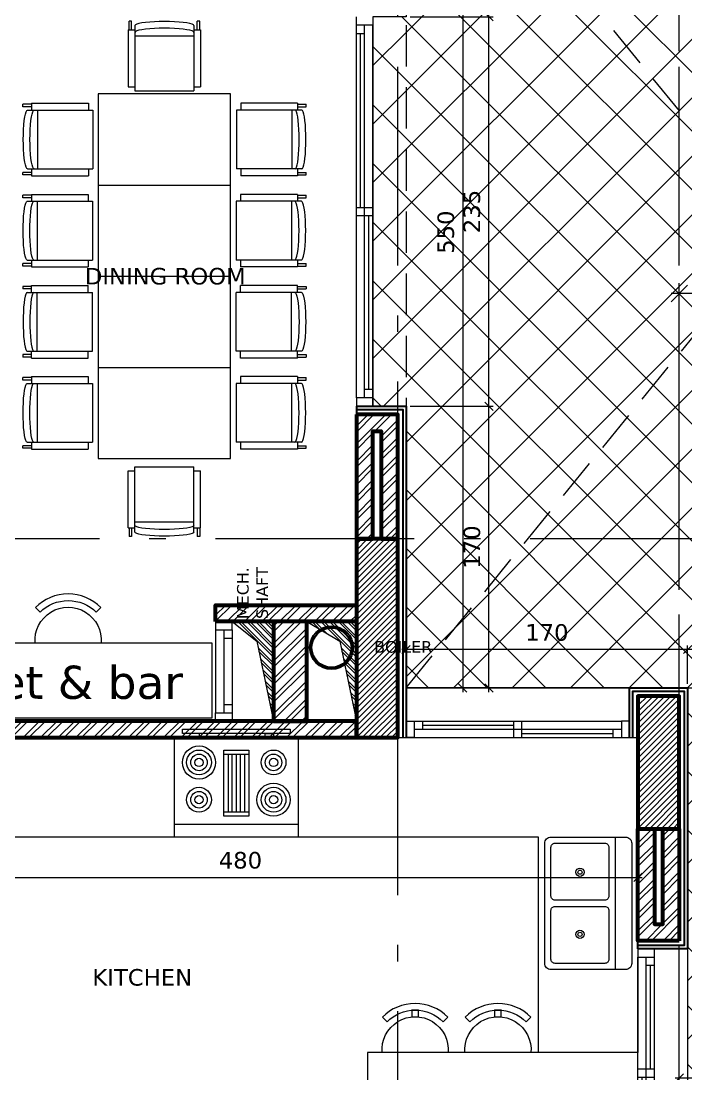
# Model space of a CAD drawing. Header units: inches. Extents: x -48 to 777, y -156 to 510.
# Drawn here: x 504.15 to 508.17, y 145.33 to 151.68 of the extents above; entities that cross this region are included whole.
import ezdxf

# ---------------------------------------------------------------- set-up
doc = ezdxf.new("R2010")
doc.units = ezdxf.units.IN
doc.header["$MEASUREMENT"] = 0
doc.set_wipeout_variables(frame=1)
doc.linetypes.add('ACAD_ISO10W100', pattern=[18, 12, -3, 0, -3])
doc.linetypes.add('HIDDEN', pattern=[0.375, 0.25, -0.125])
doc.layers.get('Defpoints').update_dxf_attribs({"lineweight": 5})
for name, color, linetype, lineweight in [('A-AXIS ST', 251, 'ACAD_ISO10W100', 5), ('A-DIM', 9, 'Continuous', 5), ('A-FURN1', 211, 'Continuous', 15), ('A-HIDDEN', 254, 'HIDDEN', 5), ('A-LEVELS', 139, 'Continuous', 20), ('A-LIMIT LOT', 235, 'ACAD_ISO10W100', 20), ('A-PILLARS', 1, 'Continuous', 60), ('A-SANITARY', 120, 'Continuous', 5), ('A-TEXT', 50, 'Continuous', 15), ('A-TILING1', 43, 'Continuous', 9), ('A-WALLS', 7, 'Continuous', 60), ('A-WINDOWS', 4, 'Continuous', 20), ('C-METAL', 190, 'Continuous', 30), ('C-STONE', 42, 'Continuous', 30), ('D-STONE', 52, 'Continuous', 20), ('H-GRASS', 100, 'Continuous', 5), ('H-OTHERS', 189, 'Continuous', 5), ('H-PILLARS', 61, 'Continuous', 5), ('H-TILING', 54, 'Continuous', 5), ('H-WALLS', 51, 'Continuous', 5)]:
    doc.layers.add(name, color=color, linetype=linetype, lineweight=lineweight)
doc.layers.add('pts pc', color=7, linetype='Continuous')
doc.styles.add('2mm', font='simplex.shx', dxfattribs={"height": 0.5})
doc.styles.add('ROMAND', font='verdana.ttf')
doc.dimstyles.new('M-1.100', dxfattribs={"dimtxt": 0.2, "dimasz": 0.1, "dimexe": 0.05, "dimexo": 0.05, "dimgap": 0.1, "dimtad": 1, "dimlfac": 100, "dimrnd": 0.5, "dimzin": 9, "dimdsep": 46, "dimtxsty": 'ROMAND', "dimblk": 'OBLIQUE', "dimcen": 1, "dimdle": 0.05, "dimclrd": 256, "dimclre": 256, "dimclrt": 2, "dimadec": 0, "dimazin": 0, "dimtfac": 0.666667, "dimtmove": 2, "dimatfit": 3, "dimfxl": 0.04, "dimtolj": 1, "dimtzin": 5, "dimlwd": -1, "dimlwe": -1, "dimarcsym": 0})
doc.dimstyles.new('M-1.50', dxfattribs={"dimtxt": 0.1, "dimasz": 0.05, "dimexe": 0.025, "dimexo": 0.025, "dimgap": 0.05, "dimtad": 1, "dimlfac": 100, "dimrnd": 0.5, "dimzin": 9, "dimdsep": 46, "dimtxsty": 'ROMAND', "dimblk": 'OBLIQUE', "dimcen": 1, "dimdle": 0.025, "dimclrd": 256, "dimclre": 256, "dimclrt": 2, "dimadec": 0, "dimazin": 0, "dimtfac": 0.666667, "dimtmove": 2, "dimatfit": 3, "dimfxl": 0.04, "dimtolj": 1, "dimtzin": 5, "dimlwd": -1, "dimlwe": -1, "dimarcsym": 0})

# ---------------------------------------------------------------- blocks, each defined once
blk = doc.blocks.new('*U537')
for p, q in [((50, 100), (1300, 100)), ((100, 100), (100, 50)), ((100, 75), (650, 75)), ((650, 0), (650, 100)), ((700, 0), (700, 100)), ((50, 50), (1300, 50)), ((50, 0), (1300, 0)), ((700, 25), (1250, 25)), ((1250, 0), (1250, 50))]:
    blk.add_line(p, q)
for points in [[(0, 100), (50, 100), (50, 0), (0, 0)], [(1350, 100), (1300, 100), (1300, 0), (1350, 0)]]:
    blk.add_lwpolyline(points)
blk = doc.blocks.new('_Oblique')
at = {"color": 0, "linetype": 'ByBlock', "lineweight": -2}
blk.add_line((-0.5, -0.5), (0.5, 0.5), dxfattribs=at)
blk = doc.blocks.new('*D7')
at = {"layer": 'A-DIM', "transparency": 16777216}
for p, q in [((332.5563, 67.8908), (332.1191, 67.8908)), ((332.1441, 67.9158), (332.1441, 63.3658)), ((332.5563, 63.3908), (332.1191, 63.3908))]:
    blk.add_line(p, q, dxfattribs=at)
at = {"layer": 'Defpoints', "color": 0, "transparency": 16777216}
for p in [(332.5813, 67.8908), (332.1441, 63.3908), (332.5813, 63.3908)]:
    blk.add_point(p, dxfattribs=at)
at = {"layer": 'A-DIM', "transparency": 16777216, "xscale": 0.05, "yscale": 0.05, "zscale": 0.05}
for p, rotation in [((332.1441, 67.8908), 90), ((332.1441, 63.3908), 270)]:
    blk.add_blockref('_Oblique', p, dxfattribs=dict(at, rotation=rotation))
at = {"layer": 'A-DIM', "color": 2, "transparency": 16777216, "insert": (332.0421, 65.6408), "char_height": 0.1, "attachment_point": 5, "rotation": 90, "style": 'ROMAND'}
blk.add_mtext('\\A1;450', dxfattribs=at)
blk = doc.blocks.new('*D8')
at = {"layer": 'A-DIM', "transparency": 16777216}
for p, q in [((327.0813, 67.8658), (327.0813, 67.5233)), ((332.5813, 67.8658), (332.5813, 67.5233)), ((332.6063, 67.5483), (327.0563, 67.5483))]:
    blk.add_line(p, q, dxfattribs=at)
at = {"layer": 'Defpoints', "color": 0, "transparency": 16777216}
for p in [(327.0813, 67.8908), (332.5813, 67.8908), (327.0813, 67.5483)]:
    blk.add_point(p, dxfattribs=at)
at = {"layer": 'A-DIM', "transparency": 16777216, "xscale": 0.05, "yscale": 0.05, "zscale": 0.05, "rotation": 180}
blk.add_blockref('_Oblique', (327.0813, 67.5483), dxfattribs=at)
at = {"layer": 'A-DIM', "transparency": 16777216, "xscale": 0.05, "yscale": 0.05, "zscale": 0.05}
blk.add_blockref('_Oblique', (332.5813, 67.5483), dxfattribs=at)
at = {"layer": 'A-DIM', "color": 2, "transparency": 16777216, "insert": (329.8313, 67.6503), "char_height": 0.1, "attachment_point": 5, "style": 'ROMAND'}
blk.add_mtext('\\A1;550', dxfattribs=at)
blk = doc.blocks.new('*U29')
for p, q in [((50, 100), (2300, 100)), ((100, 100), (100, 50)), ((100, 75), (1150, 75)), ((1150, 0), (1150, 100)), ((1200, 0), (1200, 100)), ((50, 50), (2300, 50)), ((50, 0), (2300, 0)), ((1200, 25), (2250, 25)), ((2250, 0), (2250, 50))]:
    blk.add_line(p, q)
for points in [[(0, 100), (50, 100), (50, 0), (0, 0)], [(2350, 100), (2300, 100), (2300, 0), (2350, 0)]]:
    blk.add_lwpolyline(points)
blk = doc.blocks.new('*U25')
for p, q in [((50, 100), (1450, 100)), ((100, 100), (100, 50)), ((100, 75), (725, 75)), ((725, 0), (725, 100)), ((775, 0), (775, 100)), ((50, 50), (1450, 50)), ((50, 0), (1450, 0)), ((775, 25), (1400, 25)), ((1400, 0), (1400, 50))]:
    blk.add_line(p, q)
for points in [[(0, 100), (50, 100), (50, 0), (0, 0)], [(1500, 100), (1450, 100), (1450, 0), (1500, 0)]]:
    blk.add_lwpolyline(points)
blk = doc.blocks.new('thnyfujgfdfd')
for p, q in [((620.6871, 375.6945), (620.6871, 375.7541)), ((620.6871, 375.7541), (620.7048, 375.7541)), ((620.7048, 375.6945), (620.7048, 375.7541)), ((621.1577, 375.6945), (621.1577, 375.7541)), ((621.1577, 375.7541), (621.1753, 375.7541)), ((621.1753, 375.6945), (621.1753, 375.7541)), ((620.6812, 375.6945), (620.6812, 375.3017)), ((620.7283, 375.6945), (620.6812, 375.6945)), ((620.7283, 375.723), (620.7314, 375.7279)), ((620.7283, 375.723), (620.7283, 375.2724)), ((620.7283, 375.6767), (620.7314, 375.6817)), ((620.7314, 375.7279), (620.7405, 375.7327)), ((620.7314, 375.6817), (620.7405, 375.6865)), ((620.7405, 375.7327), (620.7555, 375.7373)), ((620.7405, 375.6865), (620.7555, 375.691)), ((620.7555, 375.7373), (620.7758, 375.7413)), ((620.7555, 375.691), (620.7758, 375.6951)), ((620.7758, 375.7413), (620.8008, 375.7449)), ((620.7758, 375.6951), (620.8008, 375.6986)), ((620.8008, 375.7449), (620.8298, 375.7477)), ((620.8008, 375.6986), (620.8298, 375.7014)), ((620.8298, 375.7477), (620.8618, 375.7498)), ((620.8298, 375.7014), (620.8618, 375.7035)), ((620.8618, 375.7498), (620.896, 375.7511)), ((620.8618, 375.7035), (620.896, 375.7048)), ((620.896, 375.7511), (620.9312, 375.7515)), ((620.896, 375.7048), (620.9312, 375.7053)), ((620.9312, 375.7515), (620.9665, 375.7511)), ((620.9312, 375.7053), (620.9665, 375.7048)), ((620.9665, 375.7511), (621.0006, 375.7498)), ((620.9665, 375.7048), (621.0006, 375.7035)), ((621.0006, 375.7498), (621.0327, 375.7477)), ((621.0006, 375.7035), (621.0327, 375.7014)), ((621.0327, 375.7477), (621.0617, 375.7449)), ((621.0327, 375.7014), (621.0617, 375.6986)), ((621.0617, 375.7449), (621.0867, 375.7413)), ((621.0617, 375.6986), (621.0867, 375.6951)), ((621.0867, 375.7413), (621.107, 375.7373)), ((621.0867, 375.6951), (621.107, 375.691)), ((621.107, 375.7373), (621.1219, 375.7327)), ((621.107, 375.691), (621.1219, 375.6865)), ((621.1219, 375.7327), (621.1311, 375.7279)), ((621.1219, 375.6865), (621.1311, 375.6817)), ((621.1311, 375.7279), (621.1342, 375.723)), ((621.1311, 375.6817), (621.1342, 375.6767)), ((621.1342, 375.723), (621.1342, 375.2724)), ((621.1812, 375.6945), (621.1342, 375.6945)), ((621.1812, 375.6945), (621.1812, 375.3017)), ((621.1342, 375.6533), (620.7283, 375.6533)), ((620.7283, 375.3017), (620.6812, 375.3017)), ((621.1342, 375.2724), (620.7283, 375.2724)), ((621.1812, 375.3017), (621.1342, 375.3017))]:
    blk.add_line(p, q)
blk = doc.blocks.new('dining 2')
at = {"layer": 'A-FURN1'}
for p, q in [((548.7517, 324.7924), (548.7517, 323.9924)), ((549.3017, 324.7924), (549.3017, 323.9924)), ((549.8517, 324.7913), (549.8517, 323.9913))]:
    blk.add_line(p, q, dxfattribs=at)
blk.add_lwpolyline([(548.2017, 323.9924), (550.4017, 323.9924), (550.4017, 324.7924), (548.2017, 324.7924)], close=True, dxfattribs=at)
at = {"layer": 'A-FURN1', "extrusion": (0, 0, -1)}
for p, xscale, yscale, zscale, rotation in [((-5.1619, -3.537), -0.875000000495533, 0.875000000495533, 0.875000000495533, 7.09352576677702e-10), ((-1092.3415, -3.537), 0.875000000495533, 0.875000000495533, 0.875000000495533, 7.093909161536228e-10), ((-6.2619, -3.537), -0.875000000495533, 0.875000000495533, 0.875000000495533, 7.09352576677702e-10), ((-876.5151, -218.9224), -0.8750000004955332, 0.8750000004955332, 0.8750000004955332, 270.0000000007093), ((-222.0563, -218.9224), 0.8750000004955332, 0.8750000004955332, 0.8750000004955332, 90.00000000070933), ((-5.1619, 652.3218), 0.875000000495533, 0.875000000495533, 0.875000000495533, 180.0000000007093), ((-1092.3415, 652.3218), -0.875000000495533, 0.875000000495533, 0.875000000495533, 180.0000000007092), ((-6.2619, 652.3218), 0.875000000495533, 0.875000000495533, 0.875000000495533, 180.0000000007093), ((-6.8119, 652.3206), 0.875000000495533, 0.875000000495533, 0.875000000495533, 180.0000000007093)]:
    blk.add_blockref('thnyfujgfdfd', p, dxfattribs=dict(at, xscale=xscale, yscale=yscale, zscale=zscale, rotation=rotation))
at = {"layer": 'A-FURN1', "extrusion": (0, 0, -1), "xscale": -0.875000000495533, "yscale": 0.875000000495533, "zscale": 0.875000000495533}
blk.add_blockref('thnyfujgfdfd', (-6.8119, -3.5381), dxfattribs=at)
blk = doc.blocks.new('gchxfd')
blk.add_line((330.5257, -18.6103), (330.5257, -17.8103))
for points in [[(330.4632, -18.6103, -0.414214), (330.4257, -18.5728), (330.4257, -17.8478, -0.414214), (330.4632, -17.8103), (330.9132, -17.8103, -0.414214), (330.9507, -17.8478), (330.9507, -18.5728, -0.414214), (330.9132, -18.6103)], [(330.5882, -18.1916, -0.414214), (330.5632, -18.1666), (330.5632, -17.8728, -0.414214), (330.5882, -17.8478), (330.8882, -17.8478, -0.414214), (330.9132, -17.8728), (330.9132, -18.1666, -0.414214), (330.8882, -18.1916)], [(330.7132, -18.0228, -1), (330.7632, -18.0228, -1)], [(330.7257, -18.0228, -1), (330.7507, -18.0228, -1)], [(330.5882, -18.5728, -0.414214), (330.5632, -18.5478), (330.5632, -18.2541, -0.414214), (330.5882, -18.2291), (330.8882, -18.2291, -0.414214), (330.9132, -18.2541), (330.9132, -18.5478, -0.414214), (330.8882, -18.5728)], [(330.7132, -18.3978, -1), (330.7632, -18.3978, -1)], [(330.7257, -18.3978, -1), (330.7507, -18.3978, -1)]]:
    blk.add_lwpolyline(points, format="xyb", close=True)
blk = doc.blocks.new('dgfbd')
for p, q in [((329.9043, -20.2022), (329.9043, -19.4522)), ((329.9543, -19.9022), (329.9543, -19.7522)), ((329.9543, -19.7522), (330.3543, -19.7522)), ((329.9793, -19.9022), (329.9793, -19.7522)), ((330.3293, -19.7522), (330.3293, -19.9022)), ((330.3543, -19.7522), (330.3543, -19.9022)), ((330.3293, -19.7772), (329.9793, -19.7772)), ((329.9793, -19.8022), (330.3293, -19.8022)), ((330.3293, -19.8272), (329.9793, -19.8272)), ((329.9793, -19.8522), (330.3293, -19.8522)), ((330.3293, -19.8772), (329.9793, -19.8772)), ((330.3543, -19.9022), (329.9543, -19.9022))]:
    blk.add_line(p, q)
for points in [[(330.4293, -19.4522), (329.8293, -19.4522), (329.8293, -20.2022), (330.4293, -20.2022)], [(330.4543, -19.5022), (330.4793, -19.5022), (330.4793, -20.1522), (330.4543, -20.1522)], [(330.4293, -19.6522), (330.4543, -19.6522), (330.4543, -19.6022), (330.4293, -19.6022)], [(330.4293, -20.0022), (330.4543, -20.0022), (330.4543, -20.0522), (330.4293, -20.0522)]]:
    blk.add_lwpolyline(points, close=True)
for centre, radius in [((330.2793, -19.6022), 0.1), ((330.0543, -19.6022), 0.075), ((330.0543, -19.6022), 0.05), ((330.2793, -19.6022), 0.075), ((330.2793, -19.6022), 0.05), ((330.0543, -19.6022), 0.025), ((330.2793, -19.6022), 0.025), ((330.0543, -20.0522), 0.1), ((330.0543, -20.0522), 0.075), ((330.0543, -20.0522), 0.05), ((330.2793, -20.0522), 0.075), ((330.2793, -20.0522), 0.05), ((330.0543, -20.0522), 0.025), ((330.2793, -20.0522), 0.025)]:
    blk.add_circle(centre, radius)
blk = doc.blocks.new('*U1164')
for p, q in [((50, 100), (550, 100)), ((50, 50), (550, 50)), ((50, 0), (550, 0)), ((500, 50), (500, 0))]:
    blk.add_line(p, q)
for points in [[(0, 100), (50, 100), (50, 0), (0, 0)], [(600, 100), (550, 100), (550, 0), (600, 0)], [(100, 50), (100, 0)]]:
    blk.add_lwpolyline(points)
blk = doc.blocks.new('AXIS')
at = {"layer": 'A-AXIS ST', "ltscale": 0.1}
for p, q in [((649.91853, 296.91777), (649.91853, 336.01919)), ((651.61853, 296.91777), (651.61853, 336.01919)), ((657.61853, 323.76934), (627.81853, 323.76934))]:
    blk.add_line(p, q, dxfattribs=at)
blk = doc.blocks.new('*D190')
at = {"layer": 'A-DIM', "transparency": 16777216}
blk.add_line((503.0518, 146.5149), (507.9018, 146.5149), dxfattribs=at)
at = {"layer": 'Defpoints', "color": 0, "transparency": 16777216}
for p in [(503.0768, 146.5149), (507.8768, 146.5149), (507.8768, 146.5149)]:
    blk.add_point(p, dxfattribs=at)
at = {"layer": 'A-DIM', "transparency": 16777216, "xscale": 0.05, "yscale": 0.05, "zscale": 0.05, "rotation": 180}
blk.add_blockref('_Oblique', (503.0768, 146.5149), dxfattribs=at)
at = {"layer": 'A-DIM', "transparency": 16777216, "xscale": 0.05, "yscale": 0.05, "zscale": 0.05}
blk.add_blockref('_Oblique', (507.8768, 146.5149), dxfattribs=at)
at = {"layer": 'A-DIM', "color": 2, "transparency": 16777216, "insert": (505.4768, 146.6172), "char_height": 0.1, "attachment_point": 5, "style": 'ROMAND'}
blk.add_mtext('\\A1;480', dxfattribs=at)
blk = doc.blocks.new('*D382')
at = {"layer": 'A-DIM', "transparency": 16777216}
for p, q in [((508.2018, 147.8902), (506.4518, 147.8902)), ((506.4768, 147.6836), (506.4768, 147.9152)), ((508.1768, 147.6836), (508.1768, 147.9152))]:
    blk.add_line(p, q, dxfattribs=at)
at = {"layer": 'Defpoints', "color": 0, "transparency": 16777216}
for p in [(506.4768, 147.8902), (506.4768, 147.6586), (508.1768, 147.6586)]:
    blk.add_point(p, dxfattribs=at)
at = {"layer": 'A-DIM', "transparency": 16777216, "xscale": 0.05, "yscale": 0.05, "zscale": 0.05, "rotation": 180}
blk.add_blockref('_Oblique', (506.4768, 147.8902), dxfattribs=at)
at = {"layer": 'A-DIM', "transparency": 16777216, "xscale": 0.05, "yscale": 0.05, "zscale": 0.05}
blk.add_blockref('_Oblique', (508.1768, 147.8902), dxfattribs=at)
at = {"layer": 'A-DIM', "color": 2, "transparency": 16777216, "insert": (507.3268, 147.9922), "char_height": 0.1, "attachment_point": 5, "style": 'ROMAND'}
blk.add_mtext('\\A1;170', dxfattribs=at)
blk = doc.blocks.new('*D383')
at = {"layer": 'A-DIM', "transparency": 16777216}
for p, q in [((506.5018, 149.3585), (507.0018, 149.3585)), ((506.9768, 147.6336), (506.9768, 149.3835)), ((506.5018, 147.6586), (507.0018, 147.6586))]:
    blk.add_line(p, q, dxfattribs=at)
at = {"layer": 'Defpoints', "color": 0, "transparency": 16777216}
for p in [(506.4768, 149.3585), (506.9768, 149.3585), (506.4768, 147.6586)]:
    blk.add_point(p, dxfattribs=at)
at = {"layer": 'A-DIM', "transparency": 16777216, "xscale": 0.05, "yscale": 0.05, "zscale": 0.05}
for p, rotation in [((506.9768, 149.3585), 90), ((506.9768, 147.6586), 270)]:
    blk.add_blockref('_Oblique', p, dxfattribs=dict(at, rotation=rotation))
at = {"layer": 'A-DIM', "color": 2, "transparency": 16777216, "insert": (506.8747, 148.5085), "char_height": 0.1, "attachment_point": 5, "rotation": 90, "style": 'ROMAND'}
blk.add_mtext('\\A1;170', dxfattribs=at)
blk = doc.blocks.new('*D384')
at = {"layer": 'A-DIM', "transparency": 16777216}
for p, q in [((506.5018, 151.7085), (507.0018, 151.7085)), ((506.9768, 149.3335), (506.9768, 151.7335)), ((506.5018, 149.3585), (507.0018, 149.3585))]:
    blk.add_line(p, q, dxfattribs=at)
at = {"layer": 'Defpoints', "color": 0, "transparency": 16777216}
for p in [(506.4768, 151.7085), (506.9768, 151.7085), (506.4768, 149.3585)]:
    blk.add_point(p, dxfattribs=at)
at = {"layer": 'A-DIM', "transparency": 16777216, "xscale": 0.05, "yscale": 0.05, "zscale": 0.05}
for p, rotation in [((506.9768, 151.7085), 90), ((506.9768, 149.3585), 270)]:
    blk.add_blockref('_Oblique', p, dxfattribs=dict(at, rotation=rotation))
at = {"layer": 'A-DIM', "color": 2, "transparency": 16777216, "insert": (506.8747, 150.5335), "char_height": 0.1, "attachment_point": 5, "rotation": 90, "style": 'ROMAND'}
blk.add_mtext('\\A1;235', dxfattribs=at)
blk = doc.blocks.new('*D389')
at = {"layer": 'A-DIM', "transparency": 16777216}
for p, q in [((508.1268, 145.1242), (508.1268, 145.3284)), ((511.1268, 145.1242), (511.1268, 145.3284)), ((511.1518, 145.3034), (508.1018, 145.3034))]:
    blk.add_line(p, q, dxfattribs=at)
at = {"layer": 'Defpoints', "color": 0, "transparency": 16777216}
for p in [(508.1268, 145.3034), (508.1268, 145.0992), (511.1268, 145.0992)]:
    blk.add_point(p, dxfattribs=at)
at = {"layer": 'A-DIM', "transparency": 16777216, "xscale": 0.05, "yscale": 0.05, "zscale": 0.05, "rotation": 180}
blk.add_blockref('_Oblique', (508.1268, 145.3034), dxfattribs=at)
at = {"layer": 'A-DIM', "transparency": 16777216, "xscale": 0.05, "yscale": 0.05, "zscale": 0.05}
blk.add_blockref('_Oblique', (511.1268, 145.3034), dxfattribs=at)
at = {"layer": 'A-DIM', "color": 2, "transparency": 16777216, "insert": (509.6268, 145.4055), "char_height": 0.1, "attachment_point": 5, "style": 'ROMAND'}
blk.add_mtext('\\A1;300', dxfattribs=at)
blk = doc.blocks.new('*D974')
at = {"layer": 'A-DIM', "transparency": 16777216}
for p, q in [((-315972.3204, -27908.1613), (-315972.3204, -27907.0197)), ((-315969.3204, -27908.1613), (-315969.3204, -27907.0197)), ((-315969.2704, -27907.0697), (-315972.3704, -27907.0697))]:
    blk.add_line(p, q, dxfattribs=at)
at = {"layer": 'Defpoints', "color": 0, "transparency": 16777216}
for p in [(-315972.3204, -27907.0697), (-315972.3204, -27908.2113), (-315969.3204, -27908.2113)]:
    blk.add_point(p, dxfattribs=at)
at = {"layer": 'A-DIM', "transparency": 16777216, "xscale": 0.1, "yscale": 0.1, "zscale": 0.1}
for p, rotation in [((-315972.3204, -27907.0697), 179.9999999997916), ((-315969.3204, -27907.0697), 359.9999999997916)]:
    blk.add_blockref('_Oblique', p, dxfattribs=dict(at, rotation=rotation))
at = {"layer": 'A-DIM', "color": 2, "transparency": 16777216, "insert": (-315970.8204, -27906.8656), "char_height": 0.2, "attachment_point": 5, "style": 'ROMAND'}
blk.add_mtext('\\A1;300', dxfattribs=at)
blk = doc.blocks.new('WOQOUO NAZAR')
at = {"layer": 'A-HIDDEN'}
for p, q in [((327.08134, 67.89084), (332.58135, 63.39085)), ((327.08135, 63.39084), (332.58134, 67.89085))]:
    blk.add_line(p, q, dxfattribs=at)
blk.add_lwpolyline([(327.08135, 63.39084), (332.58135, 63.39085), (332.58134, 67.89085), (327.08134, 67.89084)], close=True, dxfattribs=at)
at = {"layer": 'A-DIM'}
dim = blk.add_linear_dim(base=(327.08134, 67.54828), p1=(332.58134, 67.89085), p2=(327.08134, 67.89084), dimstyle='M-1.50', dxfattribs=at)
dim.commit()
dim.dimension.update_dxf_attribs({"geometry": '*D8', "text_midpoint": (329.83134, 67.65032)})
dim = blk.add_linear_dim(base=(332.14413, 63.39085), p1=(332.58134, 67.89085), p2=(332.58134, 63.39085), angle=90, dimstyle='M-1.50', dxfattribs=at)
dim.commit()
dim.dimension.update_dxf_attribs({"geometry": '*D7', "text_midpoint": (332.04208, 65.64085)})
blk = doc.blocks.new('LOT 688  TOPOGRAPHIC PLAN')
at = {"layer": 'A-LEVELS', "linetype": 'Continuous'}
blk.add_lwpolyline([(-315977.76717, -27912.15327), (-315977.30894, -27911.71444), (-315976.84202, -27911.34531), (-315976.59514, -27911.21969), (-315976.33391, -27911.15073), (-315976.05686, -27911.14126), (-315975.76695, -27911.17638), (-315974.54739, -27911.42916), (-315973.94458, -27911.41766), (-315973.35501, -27911.29364), (-315972.19755, -27910.89256), (-315971.62067, -27910.70773), (-315971.03901, -27910.59488), (-315970.44815, -27910.59939), (-315969.84858, -27910.71402), (-315969.24898, -27910.84433), (-315968.65878, -27910.8877), (-315968.37015, -27910.84475)], dxfattribs=at)
at = {"layer": 'pts pc', "color": 1, "insert": (-315977.24918, -27906.45004), "char_height": 0.5, "width": 3.0714286, "attachment_point": 1, "rotation": 359.692852, "style": '2mm'}
blk.add_mtext('\\Fsimplex.shx;\\W1.0000000000;\\T1.0000000000;\\o\\l96.849', dxfattribs=at)
at = {"linetype": 'Continuous'}
blk.add_wipeout([(-315996.80172, -27893.57917), (-315969.32038, -27896.23659), (-315969.32038, -27930.53073), (-315964.08799, -27936.87852), (-315964.6636, -27941.43051), (-315970.22923, -27937.16678), (-315985.1164, -27950.2257)], dxfattribs=at).dxf.layer = 'A-LIMIT LOT'
at = {"layer": 'A-HIDDEN', "linetype": 'ACAD_ISO10W100', "ltscale": 0.05}
blk.add_lwpolyline([(-315992.30527, -27900.52725), (-315983.21966, -27944.57125), (-315970.69258, -27933.58259), (-315972.32038, -27931.60779), (-315972.32038, -27902.3323)], close=True, dxfattribs=at)
at = {"layer": 'A-DIM'}
dim = blk.add_aligned_dim(p1=(-315969.32038, -27908.21129), p2=(-315972.32038, -27908.21129), distance=-1.14156, dimstyle='M-1.100', dxfattribs=at)
dim.commit()
dim.dimension.update_dxf_attribs({"geometry": '*D974', "text_midpoint": (-315970.82038, -27906.86557)})

msp = doc.modelspace()

# ---------------------------------------------------------------- block references
at = {"layer": 'pts pc'}
msp.add_blockref('LOT 688  TOPOGRAPHIC PLAN', (316480.44716, 28057.10823), dxfattribs=at)

# ---------------------------------------------------------------- next in the draw order: hatches: boundary and pattern name
at = {"layer": 'H-GRASS'}
h = msp.add_hatch(dxfattribs=at)
h.set_pattern_fill('AR-SAND', color=256, scale=0.1, angle=270)
h.set_pattern_definition([(307.5, (-242.49175, -175.21088), (0.192682377, 0.006299336), [0, -0.152, 0, -0.17, 0, -0.1625]), (277.5, (-242.49175, -175.21088), (0.28221461, -0.17697767), [0, -0.082, 0, -0.137, 0, -0.0525]), (237.5, (-242.49175, -175.08788), (0.000565905, -0.311414186), [0, -0.05, 0, -0.18, 0, -0.235]), (227.5, (-242.49175, -175.08788), (0.08776756, -0.30061266), [0, -0.025, 0, -0.118, 0, -0.135])])
h.paths.add_polyline_path([(506.12678, 127.70688), (508.97678, 127.70688), (508.97678, 141.15688), (510.97678, 141.15688), (510.97678, 154.21851), (510.12678, 154.21853), (510.12678, 141.9073), (506.62678, 141.9073), (506.62678, 141.90605), (506.62678, 141.30688), (506.62678, 139.60688), (506.62678, 138.10688), (506.62678, 137.00688), (506.62678, 135.50688), (506.62678, 129.55688), (506.12678, 129.55688)])
edge = h.paths.add_edge_path()
edge.add_line((502.35658, 127.70688), (503.21865, 127.70688))
edge.add_arc((505.37678, 129.15688), 2.6, 180, 213.896355, ccw=False)
edge.add_line((502.77678, 129.15688), (502.77678, 129.55688))
edge.add_line((502.77678, 129.55688), (501.8458, 129.55688))
edge.add_line((501.8458, 129.55688), (501.8458, 128.45688))
edge.add_line((501.8458, 128.45688), (501.8458, 127.80688))
edge.add_line((501.8458, 127.80688), (502.31084, 127.80688))
edge.add_arc((505.35617, 129.13953), 3.32415, 203.63435, 205.529844)
at = {"layer": 'H-OTHERS'}
h = msp.add_hatch(dxfattribs=at)
h.set_pattern_fill('ANSI32', color=256, scale=0.1, angle=-231.511645)
h.set_pattern_definition([(135, (495.781576, 132.388976), (-0.026516504, -0.026516504), []), (135, (495.781576, 132.406654), (-0.026516504, -0.026516504), [])])
h.paths.add_polyline_path([(505.42678, 148.05845), (505.57601, 147.94025), (505.67678, 147.45845), (505.67678, 148.05844)])
h = msp.add_hatch(dxfattribs=at)
h.set_pattern_fill('ANSI32', color=256, scale=0.1, angle=-231.511645)
h.set_pattern_definition([(135, (496.281576, 132.388976), (-0.026516504, -0.026516504), []), (135, (496.281576, 132.406654), (-0.026516504, -0.026516504), [])])
h.paths.add_polyline_path([(505.87678, 148.05844), (506.07601, 147.94025), (506.17678, 147.45845), (506.17678, 148.05844)])
at = {"layer": 'H-PILLARS'}
h = msp.add_hatch(dxfattribs=at)
h.set_pattern_fill('ANSI31', color=256, scale=0.2)
h.set_pattern_definition([(45, (-46.19175, -174.669456), (-0.0176776695, 0.0176776695), [])])
h.paths.add_polyline_path([(506.17678, 147.35845), (506.42678, 147.35845), (506.42678, 148.55845), (506.17678, 148.55845)])
h = msp.add_hatch(dxfattribs=at)
h.set_pattern_fill('ANSI31', color=256, scale=0.2)
h.set_pattern_definition([(45, (-44.491753, -175.21929), (-0.0176776695, 0.0176776695), [])])
h.paths.add_polyline_path([(507.87678, 146.80861), (508.12678, 146.80861), (508.12678, 147.60861), (507.87678, 147.60861)])
at = {"layer": 'H-TILING'}
h = msp.add_hatch(dxfattribs=at)
h.set_pattern_fill('ANSI37', color=256, scale=2)
h.set_pattern_definition([(45, (-242.49175, -175.21088), (-0.176776695, 0.176776695), []), (135, (-242.49175, -175.21088), (-0.176776695, -0.176776695), [])])
h.paths.add_polyline_path([(510.12678, 154.21851), (509.27682, 154.21851), (509.27679, 154.21857), (508.17679, 154.21857), (508.17682, 154.21851), (507.7268, 154.21851), (507.72679, 154.2186), (506.27679, 154.2186), (506.2768, 153.25855), (506.4768, 153.25855), (506.47678, 151.70845), (506.27678, 151.70845), (506.27678, 149.35845), (506.47678, 149.35845), (506.47678, 147.65861), (508.17678, 147.65861), (508.17678, 143.00688), (507.82678, 143.00688), (507.82678, 143.75688), (506.62678, 143.75688), (506.62678, 141.9073), (510.12678, 141.9073)])
at = {"layer": 'H-WALLS'}
h = msp.add_hatch(dxfattribs=at)
h.set_pattern_fill('ANSI32', color=256, scale=0.2)
h.set_pattern_definition([(45, (-242.64175, -175.21088), (-0.0530330086, 0.0530330086), []), (45, (-242.6064, -175.21088), (-0.0530330086, 0.0530330086), [])])
h.paths.add_polyline_path([(506.17678, 149.30845), (506.17678, 148.55845), (506.27678, 148.55845), (506.27678, 149.20845), (506.32678, 149.20845), (506.32678, 148.55845), (506.42678, 148.55845), (506.42678, 149.30845)])
h = msp.add_hatch(dxfattribs=at)
h.set_pattern_fill('ANSI32', color=256, scale=0.2)
h.paths.add_polyline_path([(505.32678, 148.05844), (505.32678, 148.15844), (506.17678, 148.15845), (506.17678, 148.05845)])
h = msp.add_hatch(dxfattribs=at)
h.set_pattern_fill('ANSI32', color=256, scale=0.2)
h.set_pattern_definition([(45, (-242.44175, -175.61089), (-0.0530330086, 0.0530330086), []), (45, (-242.4064, -175.61089), (-0.0530330086, 0.0530330086), [])])
h.paths.add_polyline_path([(505.67678, 148.05844), (505.67678, 147.45845), (505.87678, 147.45845), (505.87678, 148.05844)])
h = msp.add_hatch(dxfattribs=at)
h.set_pattern_fill('ANSI32', color=256, scale=0.2)
h.paths.add_polyline_path([(506.17678, 147.45845), (503.07678, 147.45845), (503.07678, 147.35845), (506.17678, 147.35845)])
h = msp.add_hatch(dxfattribs=at)
h.set_pattern_fill('ANSI32', color=256, scale=0.2)
h.paths.add_polyline_path([(508.12678, 146.13275), (507.87678, 146.13275), (507.87678, 146.80861), (507.97678, 146.80861), (507.97678, 146.23275), (508.02678, 146.23275), (508.02678, 146.80861), (508.12678, 146.80861)])

# ---------------------------------------------------------------- next in the draw order: linework, layer by layer
at = {"layer": 'A-FURN1', "extrusion": (0, 0, -1)}
for points in [[(-504.23863, 148.14318), (-504.26691, 148.11489, 0.4142136), (-504.60632, 148.11489), (-504.6346, 148.14318, -0.4142136)], [(-506.3337, 145.67161), (-506.36198, 145.64333, 0.4142136), (-506.70139, 145.64333), (-506.72968, 145.67161, -0.4142136)], [(-506.55169, 145.71279, -0.0417393), (-506.51169, 145.71279), (-506.51169, 145.67262, 0.0501256), (-506.55169, 145.67262)], [(-506.8337, 145.67161), (-506.86198, 145.64333, 0.4142136), (-507.20139, 145.64333), (-507.22968, 145.67161, -0.4142136)], [(-507.05169, 145.71279, -0.0417393), (-507.01169, 145.71279), (-507.01169, 145.67262, 0.0501256), (-507.05169, 145.67262)]]:
    msp.add_lwpolyline(points, format="xyb", close=True, dxfattribs=at)
at = {"layer": 'A-FURN1'}
msp.add_lwpolyline([(503.09678, 147.47845), (505.30678, 147.47845), (505.30678, 147.92845), (503.09678, 147.92845)], close=True, dxfattribs=at)
at = {"layer": 'A-FURN1', "extrusion": (0, 0, -1)}
for centre in [(-504.43662, 147.94519), (-506.53169, 145.47363), (-507.03169, 145.47363)]:
    msp.add_arc(centre, 0.2, 355.198389, 184.801611, dxfattribs=at)
at = {"layer": 'A-PILLARS'}
for points in [[(506.17678, 147.35845), (506.42678, 147.35845), (506.42678, 148.55845), (506.17678, 148.55845)], [(507.87678, 146.80861), (508.12678, 146.80861), (508.12678, 147.60861), (507.87678, 147.60861)]]:
    msp.add_lwpolyline(points, close=True, dxfattribs=at)
at = {"layer": 'A-SANITARY'}
msp.add_lwpolyline([(507.87678, 145.45688), (507.27678, 145.45688), (507.27678, 146.75845), (503.07678, 146.75845), (503.07678, 147.35845), (507.87678, 147.35845), (507.87678, 145.45688)], dxfattribs=at)
msp.add_lwpolyline([(507.87678, 145.45688), (506.24391, 145.45688), (506.24391, 144.65688), (507.87678, 144.65688)], close=True, dxfattribs=at)
at = {"layer": 'A-TILING1'}
msp.add_lwpolyline([(510.12678, 154.21851), (509.27682, 154.21851), (509.27679, 154.21857), (508.17679, 154.21857), (508.17682, 154.21851), (507.7268, 154.21851), (507.72679, 154.2186), (506.27679, 154.2186), (506.2768, 153.25855), (506.4768, 153.25855), (506.47678, 151.70845), (506.27678, 151.70845), (506.27678, 149.35845), (506.47678, 149.35845), (506.47678, 147.65861), (508.17678, 147.65861), (508.17678, 143.00688), (507.82678, 143.00688), (507.82678, 143.75688), (506.62678, 143.75688), (506.62678, 141.9073), (510.12678, 141.9073), (510.12678, 154.21851)], dxfattribs=at)
at = {"layer": 'A-WALLS', "linetype": 'Continuous'}
msp.add_lwpolyline([(506.17678, 149.30845), (506.17678, 148.55845), (506.27678, 148.55845), (506.27678, 149.20845), (506.32678, 149.20845), (506.32678, 148.55845), (506.42678, 148.55845), (506.42678, 149.30845)], close=True, dxfattribs=at)
at = {"layer": 'A-WALLS'}
for points in [[(505.32678, 148.05844), (505.32678, 148.15844), (506.17678, 148.15845), (506.17678, 148.05845)], [(505.67678, 148.05844), (505.67678, 147.45845), (505.87678, 147.45845), (505.87678, 148.05844)], [(506.17678, 147.45845), (503.07678, 147.45845), (503.07678, 147.35845), (506.17678, 147.35845)], [(508.12678, 146.13275), (507.87678, 146.13275), (507.87678, 146.80861), (507.87678, 146.80861), (507.97678, 146.80861), (507.97678, 146.23275), (508.02678, 146.23275), (508.02678, 146.80861), (508.12678, 146.80861)]]:
    msp.add_lwpolyline(points, close=True, dxfattribs=at)
at = {"layer": 'C-METAL'}
for radius in [0.13, 0.12]:
    msp.add_circle((506.02678, 147.90151), radius, dxfattribs=at)
at = {"layer": 'C-STONE'}
msp.add_line((506.17678, 149.35845), (506.17678, 149.30845), dxfattribs=at)
for points in [[(506.17678, 149.35845), (506.47678, 149.35845), (506.47678, 147.35845)], [(506.17678, 149.33845), (506.45678, 149.33845), (506.45678, 147.35845)], [(507.82678, 147.35845), (507.82678, 147.65861), (508.17678, 147.65861), (508.17678, 146.08275), (507.87678, 146.08275)], [(507.84678, 147.35845), (507.84678, 147.63861), (508.15678, 147.63861), (508.15678, 146.10275), (507.87678, 146.10275)], [(507.87678, 146.08275), (507.87678, 146.13275)]]:
    msp.add_lwpolyline(points, dxfattribs=at)
at = {"layer": 'D-STONE', "linetype": 'Continuous'}
msp.add_line((507.82678, 147.65861), (506.47678, 147.65861), dxfattribs=at)
at = {"layer": 'H-OTHERS'}
for points in [[(505.42678, 148.05845), (505.57601, 147.94025), (505.67678, 147.45845), (505.67678, 148.05844), (505.42678, 148.05845)], [(505.87678, 148.05844), (506.07601, 147.94025), (506.17678, 147.45845), (506.17678, 148.05844), (505.87678, 148.05844)]]:
    msp.add_lwpolyline(points, dxfattribs=at)

# ---------------------------------------------------------------- next in the draw order: block references
at = {"layer": 'A-DIM'}
msp.add_blockref('AXIS', (-143.49175, -175.21088), dxfattribs=at)
at = {"layer": 'A-DIM', "rotation": 89.99992466187545}
msp.add_blockref('WOQOUO NAZAR', (574.36719, -179.42281), dxfattribs=at)
at = {"layer": 'A-FURN1', "rotation": 90}
msp.add_blockref('dining 2', (829.41024, -399.15868), dxfattribs=at)
at = {"layer": 'A-SANITARY'}
for name, p, rotation in [('dgfbd', (485.62461, -183.07082), 90), ('gchxfd', (838.26499, 128.14813), 180)]:
    msp.add_blockref(name, p, dxfattribs=dict(at, rotation=rotation))
at = {"layer": 'A-WINDOWS', "yscale": 0.0009999999999906004, "zscale": 0.0009999999999906004}
for name, p, xscale, rotation in [('*U29', (506.17678, 149.35845), -0.0009999999999906004, 270), ('*U1164', (505.42678, 148.05844), -0.0009999999999906004, 90.00000000011168), ('*U25', (507.97678, 144.58275), 0.0009999999999906004, 90.00000000281167)]:
    msp.add_blockref(name, p, dxfattribs=dict(at, xscale=xscale, rotation=rotation))
at = {"layer": 'A-WINDOWS', "xscale": 0.0009999999999906004, "yscale": 0.0009999999999906004, "zscale": 0.0009999999999906004}
msp.add_blockref('*U537', (506.47678, 147.35845), dxfattribs=at)

# ---------------------------------------------------------------- next in the draw order: texts
at = {"layer": 'A-TEXT', "style": 'ROMAND'}
for s, insert, char_height, width, attachment_point in [('DINING ROOM', (505.50872, 150.09117), 0.1, 2.4947222, 9), ('BOILER', (506.63501, 147.94102), 0.07, 0.7766314, 3), ('cabinet & bar', (503.26714, 147.79224), 0.2, 2.3447222, 1), ('KITCHEN', (505.18515, 145.8596), 0.1, 2.4947222, 9)]:
    msp.add_mtext(s, dxfattribs=dict(at, insert=insert, char_height=char_height, width=width, attachment_point=attachment_point))
at = {"layer": 'A-TEXT', "insert": (505.4563, 148.38703), "char_height": 0.07, "width": 0.7766314, "attachment_point": 3, "rotation": 90, "style": 'ROMAND'}
msp.add_mtext('MECH. \\PSHAFT', dxfattribs=at)

# ---------------------------------------------------------------- next in the draw order: dimensions: what is measured, and where the dimension line sits
at = {"layer": 'A-DIM'}
for base, p1, p2, picture, middle in [((506.97678, 151.70845), (506.47678, 149.35845), (506.47678, 151.70845), '*D384', (506.8747, 150.53345)), ((506.97678, 149.35845), (506.47678, 147.65861), (506.47678, 149.35845), '*D383', (506.87473, 148.50853))]:
    dim = msp.add_linear_dim(base=base, p1=p1, p2=p2, angle=90, dimstyle='M-1.50', dxfattribs=at)
    dim.commit()
    dim.dimension.update_dxf_attribs({"geometry": picture, "text_midpoint": middle})
for base, p1, p2, picture, middle in [((506.47678, 147.89018), (508.17678, 147.65861), (506.47678, 147.65861), '*D382', (507.32678, 147.99223)), ((507.87678, 146.51493), (503.07678, 146.51493), (507.87678, 146.51493), '*D190', (505.47678, 146.61721)), ((508.12678, 145.30344), (511.12678, 145.09921), (508.12678, 145.09921), '*D389', (509.62678, 145.40552))]:
    dim = msp.add_linear_dim(base=base, p1=p1, p2=p2, dimstyle='M-1.50', dxfattribs=at)
    dim.commit()
    dim.dimension.update_dxf_attribs({"geometry": picture, "text_midpoint": middle})

doc.saveas('drawing.dxf')
